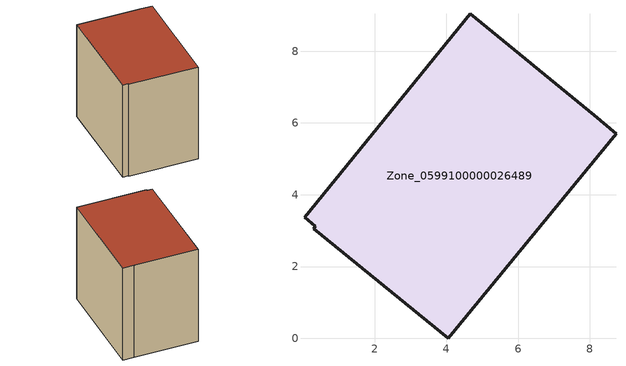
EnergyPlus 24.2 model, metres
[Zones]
Zone_0599100000026489
 floor ground (C_G): 0.31,3.06 0.35,3.13 0.05,3.38 4.66,9.04 8.12,6.22 8.72,5.7 4.06,0 z0
 wall outside (C_F): 4.06,0 8.72,5.7 8.12,6.22 4.66,9.04 0.05,3.38 0.35,3.13 0.31,3.06 4.06,0 z0:7.21
 roof outside (C_R): 0.35,3.13 0.31,3.06 4.06,0 8.72,5.7 8.12,6.22 4.66,9.04 0.05,3.38 z7.21
[BUILDING]
Pand.0599100000026489: North Axis=0; Terrain=City; Loads Convergence Tolerance Value=0.04; Temperature Convergence Tolerance Value=0.4; Solar Distribution=FullExterior; Maximum Number of Warmup Days=25; Minimum Number of Warmup Days=1
[Site:Location]
Rotterdam.The.Hague.AP_ZH_NLD Design_Conditions: Latitude=51.96; Longitude=4.45; Time Zone=1; Elevation=-4.5
[SITE:GROUNDTEMPERATURE:BUILDINGSURFACE]
18, 18, 18, 18, 18, 18, 18, 18, 18, 18, 18, 18
[MATERIAL] Thermal Absorptance=0.9; Solar Absorptance=0.7; Visible Absorptance=0.7
Name | Roughness | Thickness | Conductivity | Density | Specific Heat
G.TC.1946-1964 | MediumSmooth | 0.15 | 1 | 540 | 1210
F.TC.1946-1964 | Rough | 0.3 | 0.857143 | 1920 | 840
R.TC.1946-1964 | MediumRough | 0.2 | 0.235294 | 1500 | 1000
[CONSTRUCTION]
C_G: G.TC.1946-1964
C_F: F.TC.1946-1964
C_R: R.TC.1946-1964
[ZONE]
Zone_0599100000026489: Type=1; Multiplier=1; Ceiling Height=Autocalculate; Volume=Autocalculate; Floor Area=autocalculate; Part of Total Floor Area=Yes
[ZONEINFILTRATION:DESIGNFLOWRATE]
Infil_Zone_0599100000026489: Zone or ZoneList or Space or SpaceList=Zone_0599100000026489; Schedule=AlwaysOn; Design Flow Rate Calculation Method=Flow/Area; Flow Rate per Floor Area=0.003; Constant Term Coefficient=1; Temperature Term Coefficient=0; Velocity Term Coefficient=0; Velocity Squared Term Coefficient=0
[HVACTEMPLATE:ZONE:IDEALLOADSAIRSYSTEM]
Zone_0599100000026489: Maximum Heating Supply Air Temperature=50; Minimum Cooling Supply Air Temperature=13; Maximum Heating Supply Air Humidity Ratio=0.0156; Minimum Cooling Supply Air Humidity Ratio=0.0077; Heating Limit=NoLimit; Cooling Limit=NoLimit; Dehumidification Control Type=ConstantSensibleHeatRatio; Cooling Sensible Heat Ratio=0.7; Dehumidification Setpoint=60; Humidification Control Type=None; Humidification Setpoint=30; Outdoor Air Method=None; Outdoor Air Flow Rate per Person=0.00944; Outdoor Air Flow Rate per Zone Floor Area=0; Outdoor Air Flow Rate per Zone=0; Demand Controlled Ventilation Type=None; Outdoor Air Economizer Type=NoEconomizer; Heat Recovery Type=None; Sensible Heat Recovery Effectiveness=0.7; Latent Heat Recovery Effectiveness=0.65
[ZONECONTROL:THERMOSTAT]
ThermostatControl_Zone_0599100000026489: Zone or ZoneList=Zone_0599100000026489; Control Type Schedule=DualSetpointControlType; Control 1=Thermostat_Zone_0599100000026489; Temperature Difference Between Cutout And Setpoint=0
[THERMOSTATSETPOINT:DUALSETPOINT]
Thermostat_Zone_0599100000026489: Heating Setpoint Temperature Schedule=HeatingSetpoint_Zone_0599100000026489; Cooling Setpoint Temperature Schedule=CoolingSetpoint_Zone_0599100000026489
[SCHEDULE:COMPACT]
HeatingSetpoint_Zone_0599100000026489: Through: 12/31, For: AllDays, Until: 24:00, 21
CoolingSetpoint_Zone_0599100000026489: Through: 12/31, For: AllDays, Until: 24:00, 24
DualSetpointControlType: Through: 12/31, For: AllDays, Until: 24:00, 4
AlwaysOn: Through: 12/31, For: AllDays, Until: 24:00, 1
